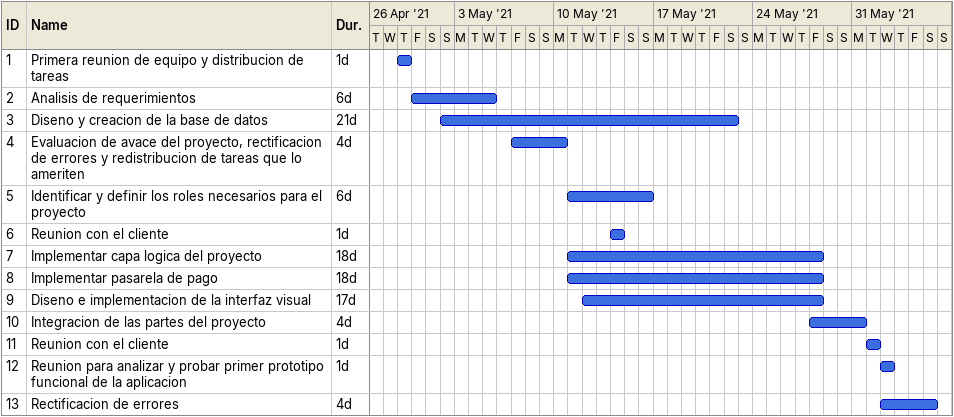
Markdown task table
| ID | Task | Duration | Start | Finish |
|---|---|---|---|---|
| 1 | Primera reunion de equipo y distribucion de tareas | 1d | 2021-04-29 | 2021-04-29 |
| 2 | Analisis de requerimientos | 6d | 2021-04-30 | 2021-05-05 |
| 3 | Diseno y creacion de la base de datos | 21d | 2021-05-02 | 2021-05-22 |
| 4 | Evaluacion de avace del proyecto, rectificacion de errores y redistribucion de tareas que lo ameriten | 4d | 2021-05-07 | 2021-05-10 |
| 5 | Identificar y definir los roles necesarios para el proyecto | 6d | 2021-05-11 | 2021-05-16 |
| 6 | Reunion con el cliente | 1d | 2021-05-14 | 2021-05-14 |
| 7 | Implementar capa logica del proyecto | 18d | 2021-05-11 | 2021-05-28 |
| 8 | Implementar pasarela de pago | 18d | 2021-05-11 | 2021-05-28 |
| 9 | Diseno e implementacion de la interfaz visual | 17d | 2021-05-12 | 2021-05-28 |
| 10 | Integracion de las partes del proyecto | 4d | 2021-05-28 | 2021-05-31 |
| 11 | Reunion con el cliente | 1d | 2021-06-01 | 2021-06-01 |
| 12 | Reunion para analizar y probar primer prototipo funcional de la aplicacion | 1d | 2021-06-02 | 2021-06-02 |
| 13 | Rectificacion de errores | 4d | 2021-06-02 | 2021-06-05 |
